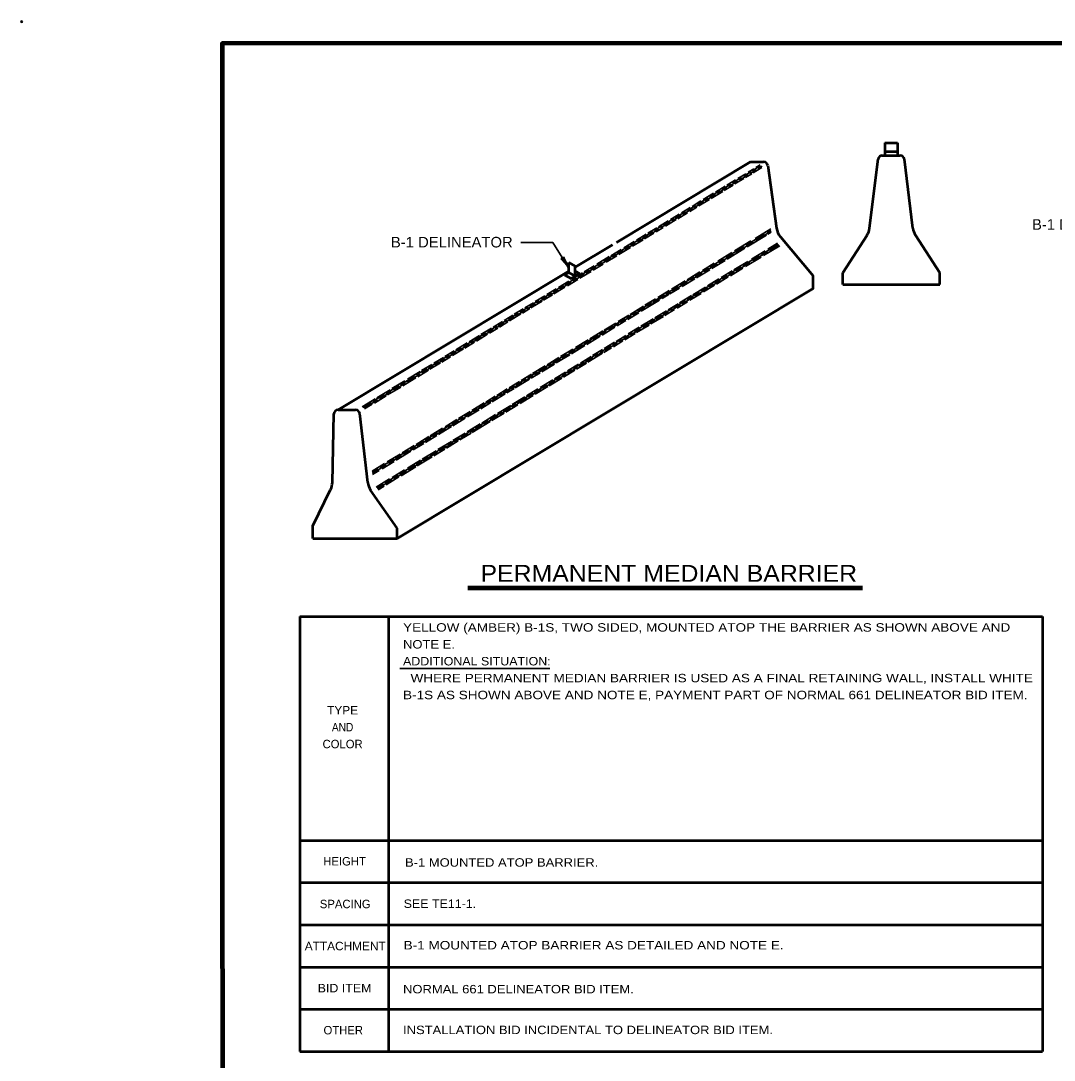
# Model space of a CAD drawing. Extents: x -108 to 748, y -62 to 482.
# Drawn here: x -107.6 to 186.3, y 186.6 to 482 of the extents above; entities that cross this region are included whole.
import ezdxf
from ezdxf.enums import TextEntityAlignment as Align

# ---------------------------------------------------------------- set-up
doc = ezdxf.new("R2010")
doc.units = 0
doc.header["$LTSCALE"] = 0.96
doc.header["$PDMODE"] = 32
doc.header["$PDSIZE"] = 0.48
doc.layers.add('1', color=7, linetype='Continuous', lineweight=35)

msp = doc.modelspace()

# ---------------------------------------------------------------- linework, layer by layer
at = {"layer": '1', "lineweight": 53}
for p, q in [((138.1643, 447.2954), (138.1643, 443.6954)), ((138.1643, 447.2954), (141.7643, 447.2954)), ((141.7643, 447.2954), (141.7643, 443.6954)), ((137.4252, 443.6954), (142.5034, 443.6954)), ((138.1643, 444.8954), (141.7643, 444.8954)), ((61.8513, 419.0096), (99.9095, 441.8772)), ((99.9096, 441.8773), (103.6665, 441.8773)), ((104.8548, 440.8443), (107.3572, 423.0382)), ((133.8159, 423.067), (136.2342, 442.6425)), ((146.1127, 423.067), (143.6944, 442.6425)), ((108.4328, 420.6217), (117.7643, 409.4954)), ((126.1643, 410.3954), (133.0778, 421.0413)), ((153.7643, 410.3954), (146.8508, 421.0413)), ((50.1176, 411.9593), (60.6513, 418.2886)), ((-17.3509, 371.4201), (48.2426, 410.8328)), ((48.2426, 410.481), (48.2426, 413.2935)), ((48.2426, 413.2935), (50.1176, 412.2844)), ((50.1176, 409.4719), (50.1176, 412.2844)), ((50.1176, 410.8637), (51.3131, 410.2131)), ((47.037, 409.7566), (48.2426, 410.481)), ((47.037, 409.7566), (48.9223, 408.7306)), ((48.2426, 410.481), (50.1176, 409.4719)), ((48.9155, 408.7419), (50.1176, 409.4719)), ((50.111, 409.4831), (51.3131, 410.2131)), ((126.1643, 407.0954), (126.1643, 410.3954)), ((153.7643, 407.0954), (153.7643, 410.3954)), ((126.1643, 407.0954), (153.7643, 407.0954)), ((-18.9782, 350.7974), (-18.5506, 370.2465)), ((-17.3509, 371.4201), (-12.3931, 371.4201)), ((-8.9246, 350.8203), (-11.2012, 370.359)), ((-24.5248, 338.4201), (-19.4628, 348.7987)), ((-0.5248, 337.8201), (-8.0888, 348.6226)), ((-24.5248, 334.8201), (-24.5248, 338.4201)), ((-0.5248, 334.8201), (-0.5248, 337.8201)), ((-24.5248, 334.8201), (-0.5248, 334.8201)), ((19.5995, 321.1306), (131.8263, 321.1306)), ((19.5995, 320.5306), (131.8263, 320.5306)), ((-28.1843, 312.6466), (183.0157, 312.6466)), ((-28.1843, 312.6466), (-28.1843, 189.0466)), ((-2.9843, 312.6466), (-2.9843, 189.0466)), ((183.0157, 312.6466), (183.0157, 189.0466)), ((-28.1843, 249.0466), (183.0157, 249.0466)), ((-28.1843, 237.0466), (183.0157, 237.0466)), ((-28.1843, 225.0466), (183.0157, 225.0466)), ((-28.1843, 213.0466), (183.0157, 213.0466)), ((-28.1843, 201.0466), (183.0157, 201.0466)), ((-28.1843, 189.0466), (183.0157, 189.0466))]:
    msp.add_line(p, q, dxfattribs=at)
at = {"layer": '1'}
for p, q in [((100.447, 439.3255), (102.7865, 440.7461)), ((100.6864, 438.7688), (103.1949, 440.2921)), ((101.4501, 440.2856), (102.6864, 441.0363)), ((102.0823, 439.9675), (103.2569, 440.6807)), ((94.8292, 435.9143), (97.3986, 437.4745)), ((96.3804, 437.2072), (98.5845, 438.5456)), ((96.7888, 436.7532), (99.2724, 438.2613)), ((97.9635, 437.8175), (100.1784, 439.1624)), ((98.5655, 437.481), (100.3098, 438.5402)), ((99.2514, 438.9505), (100.935, 439.9728)), ((99.7456, 438.5486), (101.5317, 439.6332)), ((90.0175, 433.3435), (92.7726, 435.0165)), ((90.448, 432.903), (93.211, 434.5807)), ((91.8109, 434.0815), (94.325, 435.6081)), ((92.4742, 433.7823), (95.0159, 435.3257)), ((93.1797, 435.2637), (95.7215, 436.8071)), ((93.7788, 434.9255), (96.2846, 436.447)), ((95.5058, 435.6231), (98.0835, 437.1883)), ((84.7618, 429.8012), (87.8182, 431.6571)), ((86.4554, 431.1805), (89.4472, 432.9972)), ((87.0768, 430.856), (89.9773, 432.6172)), ((88.2613, 431.9261), (91.2377, 433.7334)), ((88.7914, 431.5461), (92.064, 433.5333)), ((80.2847, 427.4335), (82.7702, 428.9427)), ((80.6623, 426.9611), (83.4434, 428.6498)), ((81.9247, 428.0785), (84.3547, 429.554)), ((82.67, 427.8291), (84.6792, 429.0491)), ((83.3039, 429.2668), (85.8369, 430.8049)), ((83.8452, 428.8938), (86.6268, 430.5828)), ((85.2317, 429.3846), (88.2458, 431.2148)), ((75.1694, 423.9765), (78.1835, 425.8067)), ((75.7528, 423.6288), (78.82, 425.4913)), ((77.1991, 425.5599), (79.6766, 427.0643)), ((77.6505, 425.1323), (80.1756, 426.6655)), ((78.5248, 426.014), (81.4672, 427.8007)), ((79.2484, 425.7514), (82.0643, 427.4613)), ((70.7722, 421.6574), (73.26, 423.168)), ((71.3327, 421.296), (73.826, 422.81)), ((72.5412, 422.3806), (74.7223, 423.705)), ((73.0875, 422.0104), (75.1419, 423.2579)), ((73.7436, 423.4617), (76.5486, 425.1649)), ((74.3697, 423.1401), (77.0397, 424.7613)), ((101.2612, 420.1652), (105.7113, 422.8674)), ((104.5574, 421.8156), (105.7568, 422.5439)), ((65.8025, 418.2888), (68.7795, 420.0965)), ((66.3457, 417.9166), (69.4404, 419.7957)), ((67.5145, 419.6793), (70.2484, 421.3394)), ((67.8517, 419.1823), (70.8689, 421.0144)), ((69.2004, 420.352), (72.1203, 422.125)), ((69.8154, 420.0235), (72.4948, 421.6505)), ((98.6652, 418.2378), (103.8392, 421.3795)), ((99.0264, 417.7554), (104.4933, 421.0749)), ((101.467, 419.5882), (105.8022, 422.2206)), ((104.9038, 421.3242), (105.8518, 421.8998)), ((60.18, 415.2257), (63.1346, 417.0198)), ((60.6915, 414.8345), (63.775, 416.7069)), ((62.0321, 415.9994), (65.3897, 418.0382)), ((62.5035, 415.5835), (65.8387, 417.6087)), ((63.9194, 417.4963), (66.8332, 419.2656)), ((64.2933, 417.0216), (67.282, 418.8363)), ((92.9137, 414.7454), (98.0795, 417.8822)), ((93.2939, 414.2745), (98.3617, 417.3517)), ((95.369, 416.5874), (100.0453, 419.4269)), ((95.8027, 416.1487), (100.6616, 419.0991)), ((100.187, 414.2483), (104.1343, 416.6452)), ((103.0233, 415.6196), (107.8486, 418.5495)), ((103.6125, 415.2754), (108.2386, 418.0844)), ((104.8639, 417.0882), (107.6535, 418.7821)), ((105.3775, 416.698), (108.0436, 418.3169)), ((56.2865, 412.8615), (59.7566, 414.9686)), ((56.5808, 412.3384), (60.2111, 414.5427)), ((58.1872, 413.6648), (61.5479, 415.7054)), ((58.8706, 413.3776), (61.9138, 415.2255)), ((88.413, 412.0125), (92.2442, 414.3388)), ((88.9175, 411.6171), (92.7122, 413.9213)), ((90.6431, 413.7178), (94.5899, 416.1143)), ((91.016, 413.2421), (95.1035, 415.7241)), ((97.7465, 412.4154), (102.366, 415.2204)), ((98.5035, 412.1731), (102.9289, 414.8603)), ((100.6403, 413.8215), (104.7885, 416.3403)), ((50.8466, 409.2074), (54.0328, 411.1421)), ((51.4323, 408.8609), (54.6186, 410.7957)), ((52.6802, 410.6717), (55.4774, 412.3702)), ((53.192, 410.2807), (55.9658, 411.965)), ((54.4329, 411.3851), (57.6435, 413.3346)), ((55.2337, 411.1692), (58.038, 412.872)), ((84.228, 409.4713), (88, 411.7617)), ((84.5861, 408.987), (88.3372, 411.2647)), ((86.2624, 411.0577), (89.608, 413.0892)), ((86.7239, 410.6359), (90.4218, 412.8813)), ((91.5912, 409.0289), (94.7518, 410.9481)), ((93.8205, 410.0314), (97.2069, 412.0877)), ((94.2071, 409.5643), (97.7434, 411.7116)), ((95.1897, 411.2139), (99.1686, 413.6299)), ((95.7405, 410.8463), (99.8458, 413.3391)), ((45.294, 406.1867), (48.2694, 407.9934)), ((47.2082, 406.9981), (50.3944, 408.9328)), ((47.8516, 406.6866), (50.8087, 408.4822)), ((49.0189, 408.4485), (52.1735, 410.364)), ((49.4645, 408.0173), (52.6768, 409.9678)), ((77.4419, 405.7018), (81.4008, 408.1057)), ((77.6569, 405.1304), (81.9515, 407.7382)), ((79.993, 406.8997), (83.7865, 409.2032)), ((80.5328, 406.5258), (84.0628, 408.6693)), ((81.9171, 408.4192), (85.5649, 410.6342)), ((82.8379, 408.2763), (86.1119, 410.2643)), ((87.7337, 406.6866), (90.9546, 408.6423)), ((88.2522, 406.2994), (91.4376, 408.2336)), ((89.721, 407.5421), (93.2124, 409.6621)), ((90.2749, 407.1766), (93.6028, 409.1973)), ((91.9393, 408.5382), (95.3027, 410.5805)), ((42.0214, 404.1996), (44.6834, 405.816)), ((42.4976, 403.7869), (45.284, 405.4788)), ((43.7963, 404.9264), (46.7616, 406.727)), ((44.0476, 404.3768), (47.1764, 406.2767)), ((45.7485, 405.7609), (48.9554, 407.7082)), ((72.0898, 401.75), (77.2795, 404.9013)), ((73.5736, 403.3529), (76.8105, 405.3184)), ((75.842, 404.3792), (79.3487, 406.5085)), ((77.0364, 404.4027), (79.753, 406.0523)), ((81.9519, 402.8246), (85.2509, 404.8278)), ((83.5632, 404.1542), (87.1464, 406.33)), ((84.2405, 403.8634), (87.7752, 406.0097)), ((85.9559, 405.2559), (89.3149, 407.2955)), ((86.5878, 404.9378), (89.7161, 406.8374)), ((35.7591, 400.3971), (38.209, 401.8847)), ((37.2143, 400.9297), (39.7912, 402.4944)), ((37.5088, 400.4064), (40.6697, 402.3258)), ((38.7314, 402.2019), (41.4108, 403.8289)), ((39.1707, 401.7667), (42.069, 403.5266)), ((40.4734, 402.9087), (43.3437, 404.6516)), ((41.0674, 402.5672), (43.6718, 404.1486)), ((67.7775, 399.4824), (71.868, 401.9662)), ((68.8669, 399.4421), (74.0775, 402.606)), ((69.9333, 401.1425), (72.9537, 402.9765)), ((72.146, 402.135), (75.4646, 404.1501)), ((74.8228, 403.0586), (76.8053, 404.2624)), ((78.0045, 400.4277), (81.4225, 402.5032)), ((79.0465, 400.3586), (82.0206, 402.1645)), ((79.736, 401.8303), (83.1307, 403.8916)), ((80.495, 401.5891), (83.7231, 403.5492)), ((82.7045, 402.5798), (85.9188, 404.5315)), ((31.0606, 397.193), (33.9002, 398.9173)), ((32.7607, 398.5764), (35.2651, 400.0971)), ((33.1024, 398.0819), (35.8612, 399.7571)), ((34.3824, 399.2101), (36.7537, 400.65)), ((35.0944, 398.9403), (37.1597, 400.1944)), ((36.362, 400.0612), (38.6556, 401.4539)), ((64.705, 397.6168), (67.4235, 399.2675)), ((65.0583, 397.1295), (68.1855, 399.0284)), ((65.6904, 398.5661), (69.48, 400.8672)), ((66.4543, 398.328), (69.9203, 400.4326)), ((70.6396, 400.8694), (71.7795, 401.5616)), ((72.7392, 397.5817), (76.049, 399.5914)), ((73.1238, 397.1132), (76.5039, 399.1657)), ((75.0804, 398.6521), (77.6975, 400.2412)), ((75.5384, 398.2285), (78.3568, 399.9399)), ((76.5346, 399.8863), (79.3473, 401.5942)), ((77.2987, 399.6483), (80.0068, 401.2927)), ((26.7905, 394.9512), (29.3653, 396.5147)), ((27.2937, 394.5548), (29.7925, 396.0721)), ((28.1711, 395.4385), (30.6642, 396.9524)), ((28.5129, 394.944), (30.9751, 396.4391)), ((29.8851, 396.8303), (32.3427, 398.3226)), ((30.2412, 396.3446), (32.7199, 397.8497)), ((31.4358, 396.7188), (34.6621, 398.6778)), ((58.3648, 394.1179), (61.6016, 396.0833)), ((59.592, 394.1611), (62.5114, 395.9338)), ((61.1934, 395.4845), (64.1789, 397.2973)), ((62.0014, 395.2733), (64.5082, 396.7955)), ((62.3044, 396.5101), (65.3405, 398.3537)), ((63.0077, 396.2352), (66.0022, 398.0535)), ((66.8906, 393.6791), (70.9342, 396.1345)), ((68.7803, 395.1778), (72.2624, 397.2922)), ((69.3753, 394.8371), (72.7934, 396.9126)), ((71.1684, 396.2767), (74.6417, 398.3857)), ((71.6202, 395.8493), (75.1522, 397.994)), ((21.4688, 391.3688), (24.6736, 393.3148)), ((23.2906, 392.826), (26.2707, 394.6356)), ((23.7856, 392.4247), (26.8569, 394.2897)), ((25.1807, 393.6227), (27.8031, 395.215)), ((25.6867, 393.2279), (28.0523, 394.6644)), ((54.2941, 391.6461), (57.967, 393.8764)), ((55.1171, 391.4439), (58.9338, 393.7615)), ((56.9907, 392.9325), (60.8255, 395.261)), ((57.7119, 392.6686), (61.3912, 394.9027)), ((63.786, 391.794), (66.3493, 393.3505)), ((64.2474, 391.3724), (67.1663, 393.1448)), ((65.1723, 392.9869), (68.315, 394.8952)), ((65.8404, 392.6906), (68.6852, 394.418)), ((67.5469, 393.3759), (71.1143, 395.5421)), ((16.161, 388.4968), (19.3509, 390.4338)), ((16.7094, 388.128), (19.9497, 390.0955)), ((18.2209, 389.3966), (21.1404, 391.1694)), ((18.7061, 388.9892), (21.4895, 390.6793)), ((19.9313, 390.7862), (22.831, 392.547)), ((20.4874, 390.422), (23.3315, 392.149)), ((21.9742, 390.9736), (25.1538, 392.9043)), ((48.2349, 387.6159), (52.2076, 390.0282)), ((50.1647, 389.1387), (53.8212, 391.359)), ((50.4523, 388.6114), (54.5963, 391.1277)), ((52.5249, 390.2208), (56.5508, 392.6654)), ((53.3809, 390.0387), (57.1613, 392.3342)), ((58.3539, 388.8466), (61.3019, 390.6367)), ((58.5596, 388.2695), (62.0445, 390.3856)), ((60.6637, 389.8981), (63.2988, 391.4982)), ((60.9748, 389.3853), (63.6611, 391.0165)), ((61.7118, 390.8856), (64.4907, 392.573)), ((62.6126, 390.7306), (65.3404, 392.387)), ((12.9997, 386.5772), (15.661, 388.1932)), ((13.4457, 386.1462), (16.1394, 387.7818)), ((14.7027, 387.2603), (17.6957, 389.0777)), ((15.1543, 386.8325), (18.282, 388.7317)), ((43.6218, 384.8147), (47.6237, 387.2447)), ((44.7139, 384.776), (48.5284, 387.0922)), ((45.948, 386.5783), (49.3996, 388.6741)), ((46.3686, 386.1317), (50.035, 388.358)), ((48.991, 387.3731), (52.7973, 389.6844)), ((53.015, 385.2537), (56.654, 387.4634)), ((53.7139, 384.9764), (57.8913, 387.513)), ((55.0509, 386.841), (57.8729, 388.5546)), ((55.7408, 386.5579), (58.1757, 388.0364)), ((57.1111, 387.7409), (60.2867, 389.6691)), ((58.2242, 387.7151), (60.4275, 389.0529)), ((6.4059, 382.5734), (9.3084, 384.3358)), ((8.3477, 383.4015), (11.2063, 385.1373)), ((8.7899, 382.9679), (11.7593, 384.771)), ((9.9054, 384.6983), (12.6216, 386.3476)), ((10.205, 384.1784), (12.98, 385.8634)), ((11.5458, 385.3434), (14.2547, 386.9883)), ((12.1462, 385.0059), (14.6473, 386.5246)), ((39.6711, 382.4158), (43.2918, 384.6143)), ((40.5698, 382.2596), (44.1722, 384.4471)), ((42.0915, 384.2366), (45.4337, 386.266)), ((42.518, 383.7936), (45.8996, 385.8469)), ((47.8633, 382.4766), (51.0274, 384.3979)), ((49.5451, 383.1467), (52.546, 384.9689)), ((50.4497, 382.9943), (53.2659, 384.7043)), ((51.1029, 383.7417), (55.1355, 386.1903)), ((51.5567, 384.7193), (54.6001, 386.5673)), ((2.3295, 379.3962), (5.9325, 381.584)), ((2.394, 380.1373), (5.9531, 382.2985)), ((4.9808, 381.3571), (7.9157, 383.1392)), ((5.3049, 380.8518), (8.3374, 382.6932)), ((6.5082, 381.9336), (9.7118, 383.8789)), ((34.7474, 379.7772), (37.6513, 381.5405)), ((35.3375, 379.4335), (38.1518, 381.1424)), ((36.524, 380.5048), (39.3259, 382.2062)), ((37.6109, 380.4629), (40.0976, 381.9729)), ((37.946, 381.7194), (41.5314, 383.8965)), ((38.4831, 381.3435), (42.1152, 383.549)), ((44.2093, 380.2578), (47.3701, 382.1771)), ((44.7538, 379.8864), (47.4731, 381.5376)), ((46.2664, 381.1558), (49.0701, 382.8583)), ((46.7682, 380.7588), (49.9931, 382.717)), ((47.8785, 381.7838), (50.7792, 383.5452)), ((-3.6894, 376.0925), (-0.0313, 378.3137)), ((-2.0177, 377.4585), (1.6205, 379.6677)), ((-1.5355, 377.0493), (1.7623, 379.0518)), ((0.3939, 378.5719), (4.3776, 380.9908)), ((1.0592, 378.2738), (4.7257, 380.5002)), ((29.5709, 376.2828), (32.8456, 378.2712)), ((31.2841, 377.6742), (34.2111, 379.4515)), ((31.9502, 377.3767), (34.9597, 379.2041)), ((32.9754, 377.6481), (37.1176, 380.1633)), ((33.2693, 378.5285), (36.0241, 380.2013)), ((38.4286, 376.3966), (42.0103, 378.5715)), ((40.1512, 377.7937), (43.7494, 379.9786)), ((40.8741, 377.5306), (44.294, 379.6072)), ((42.5606, 378.9056), (45.8911, 380.9279)), ((42.7151, 378.2977), (46.2389, 380.4374)), ((-7.5424, 373.7529), (-4.241, 375.7576)), ((-7.0311, 373.3613), (-3.71, 375.3779)), ((-6.3708, 374.8152), (-2.5143, 377.1569)), ((-5.5707, 374.599), (-2.3647, 376.5458)), ((-3.2494, 375.6576), (0.4722, 377.9174)), ((24.6323, 373.6351), (27.334, 375.2756)), ((26.4461, 373.6834), (30.194, 375.9592)), ((26.5709, 374.4612), (29.2992, 376.1179)), ((27.7778, 375.5451), (30.7808, 377.3686)), ((28.6921, 375.3983), (31.6621, 377.2017)), ((30.6313, 376.2247), (32.7402, 377.5052)), ((33.5249, 373.419), (38.0873, 376.1894)), ((34.4355, 373.2702), (38.1575, 375.5302)), ((36.2247, 375.4095), (39.4858, 377.3897)), ((36.8013, 375.0575), (40.3442, 377.2088)), ((38.6673, 375.8398), (42.2913, 378.0404)), ((-10.5079, 372.3031), (-6.8313, 374.5356)), ((-10.327, 372.062), (-7.9351, 373.5144)), ((-9.9396, 371.9462), (-6.1541, 374.2448)), ((-9.8182, 371.6689), (-7.6145, 373.007)), ((20.6786, 371.2344), (24.2379, 373.3957)), ((21.1616, 370.8257), (24.6159, 372.9232)), ((22.6179, 372.0608), (26.1371, 374.1977)), ((23.2675, 371.7533), (26.1149, 373.4823)), ((25.0797, 373.2048), (28.0102, 374.9843)), ((28.0162, 370.4252), (31.7713, 372.7053)), ((29.6278, 371.0526), (33.2366, 373.2439)), ((30.3333, 370.7793), (33.7801, 372.8722)), ((32.0962, 372.2005), (36.3045, 374.7558)), ((32.1455, 372.9326), (35.7443, 375.1179)), ((14.9771, 367.4212), (18.1462, 369.3455)), ((16.9162, 368.9498), (20.1853, 370.9348)), ((17.4209, 368.5543), (20.605, 370.4878)), ((18.6913, 369.6765), (22.2766, 371.8535)), ((19.4818, 369.4546), (22.7541, 371.4416)), ((23.4932, 367.6788), (27.4534, 370.0835)), ((24.153, 367.3773), (28.1397, 369.7981)), ((25.9158, 368.7986), (29.2106, 370.7992)), ((26.3832, 368.3807), (29.8931, 370.5119)), ((28.6466, 370.1059), (31.722, 371.9733)), ((11.1845, 364.4164), (14.8828, 366.6621)), ((11.2893, 365.1819), (14.5112, 367.1383)), ((13.0642, 366.6108), (16.455, 368.6697)), ((13.8386, 366.3791), (16.9068, 368.2422)), ((15.3015, 366.9163), (18.8357, 369.0623)), ((19.3784, 365.1802), (23.0795, 367.4276)), ((20.1849, 364.9678), (23.5005, 366.9811)), ((20.751, 364.9607), (25.8735, 368.0711)), ((21.638, 366.2011), (25.3099, 368.4307)), ((4.8509, 361.6236), (8.4435, 363.8051)), ((5.1755, 361.1187), (9.0114, 363.4479)), ((7.3741, 362.8045), (10.9129, 364.9533)), ((7.5127, 362.1868), (10.7233, 364.1364)), ((8.8359, 364.0434), (12.3907, 366.2019)), ((9.499, 363.744), (13.3085, 366.0572)), ((13.8476, 361.4707), (17.1487, 363.4752)), ((15.2774, 362.69), (18.8012, 364.8297)), ((15.7775, 362.2916), (19.6501, 364.6431)), ((17.2978, 362.8639), (20.4793, 364.7957)), ((17.6835, 363.7999), (21.3498, 366.0262)), ((0.8716, 359.2073), (4.268, 361.2697)), ((1.2706, 358.7476), (4.7406, 360.8546)), ((3.1665, 360.2496), (6.9392, 362.5405)), ((3.989, 360.0471), (7.0308, 361.8941)), ((8.8515, 358.437), (13.2647, 361.1168)), ((11.0341, 360.1134), (14.8747, 362.4454)), ((11.5067, 359.6983), (15.3162, 362.0115)), ((13.4675, 360.5381), (16.8319, 362.581)), ((-3.3453, 356.6467), (0.2783, 358.847)), ((-2.9519, 356.1836), (0.7349, 358.4223)), ((-1.0722, 357.6758), (2.6892, 359.9598)), ((-0.843, 357.1131), (3.3533, 359.6611)), ((4.8458, 356.0047), (8.2951, 358.0991)), ((5.1589, 355.493), (9.3666, 358.0479)), ((6.5614, 357.3975), (10.5303, 359.8075)), ((6.9284, 356.9183), (10.9606, 359.3667)), ((9.8542, 358.344), (13.0384, 360.2775)), ((-7.6515, 354.0319), (-4.1782, 356.1409)), ((-7.6133, 353.704), (-6.0164, 354.6736)), ((-7.5751, 353.3763), (-3.6575, 355.7551)), ((-5.4382, 355.0247), (-1.5174, 357.4055)), ((-4.8487, 354.6808), (-1.4419, 356.7494)), ((0.1082, 353.1279), (4.5223, 355.8082)), ((0.5703, 352.7067), (4.7355, 355.2358)), ((2.3916, 354.8655), (6.0738, 357.1014)), ((2.6416, 354.3153), (6.5096, 356.664)), ((-7.5369, 353.0485), (-5.6174, 354.214)), ((-6.4909, 349.472), (-2.7007, 351.7734)), ((-3.9503, 350.6635), (-0.3313, 352.861)), ((-3.6259, 350.1587), (-0.0229, 352.3465)), ((-1.9962, 352.2012), (1.5493, 354.3541)), ((-1.4273, 351.8446), (2.1172, 353.9969)), ((-6.3184, 349.2256), (-4.4804, 350.3417)), ((-6.146, 348.9794), (-2.0159, 351.4873)), ((-5.9736, 348.7331), (-4.2512, 349.779)), ((0.1914, 297.9012), (42.8324, 297.9012))]:
    msp.add_line(p, q, dxfattribs=at)
at = {"layer": '1', "lineweight": 158}
msp.add_lwpolyline([(741.3556, 475.6751), (-50.3444, 475.5751), (-50.2444, -50.4249)], dxfattribs=at)
at = {"layer": '1'}
msp.add_lwpolyline([(34.5988, 418.9874), (43.6799, 418.9874), (48.2426, 411.715)], dxfattribs=at)
at = {"layer": '1', "lineweight": 53}
msp.add_lwpolyline([(-0.5248, 334.8201), (117.7643, 405.8954), (117.7643, 409.4954)], dxfattribs=at)
for centre, radius, start, end in [((137.4252, 442.4954), 1.2, 90, 172.95699), ((142.5034, 442.4954), 1.2, 7.04303, 90), ((103.6665, 440.6773), 1.2, 8.00018, 90), ((112.1105, 423.7062), 4.8, 188.00017, 219.98679), ((129.0521, 423.6555), 4.8, 327.00063, 352.95779), ((150.8765, 423.6555), 4.8, 187.04242, 212.99913), ((-17.3509, 370.2201), 1.2, 90, 178.73944), ((-12.3931, 370.2201), 1.2, 6.64453, 90), ((-23.777, 350.9029), 4.8, 333.99969, 358.74001), ((-4.1569, 351.3757), 4.8, 186.64528, 214.99909)]:
    msp.add_arc(centre, radius, start, end, dxfattribs=at)
at = {"layer": '1', "lineweight": 40}
for centre, major_axis, ratio, start_param, end_param in [((47.2658, 412.648), (1.2976, -1.7156), 0.122415, 0.89635335, 3.14159265), ((47.7431, 412.9889), (0.9416, -1.8975), 0.07063, 3.14071475, 5.41810995)]:
    msp.add_ellipse(centre, major_axis=major_axis, ratio=ratio, start_param=start_param, end_param=end_param, dxfattribs=at)
at = {"layer": '1'}
msp.add_point((-107.3444, 481.7751), dxfattribs=at)

# ---------------------------------------------------------------- texts
for s, height, width, p in [('B-1 DELINEATOR', 3, 1.05, (179.9893, 422.6259)), ('PERMANENT MEDIAN BARRIER', 4.8, 1.1, (23.1517, 322.5519)), ('YELLOW (AMBER) B-1S, TWO SIDED, MOUNTED ATOP THE BARRIER AS SHOWN ABOVE AND', 2.4, 1.2, (1.1247, 308.3809)), ('NOTE E.', 2.4, 1.15, (1.1247, 303.5809)), ('ADDITIONAL SITUATION:', 2.4, 1.1, (1.1247, 298.7809)), ('  WHERE PERMANENT MEDIAN BARRIER IS USED AS A FINAL RETAINING WALL, INSTALL WHITE', 2.4, 1.2, (1.1247, 293.9809)), ('B-1S AS SHOWN ABOVE AND NOTE E, PAYMENT PART OF NORMAL 661 DELINEATOR BID ITEM.', 2.4, 1.2, (1.1247, 289.1809)), ('B-1 MOUNTED ATOP BARRIER.', 2.4, 1.15, (1.6897, 241.5733)), ('SEE TE11-1.', 2.4, 1.1, (1.3121, 229.852)), ('B-1 MOUNTED ATOP BARRIER AS DETAILED AND NOTE E.', 2.4, 1.2, (1.2965, 218.0503)), ('NORMAL 661 DELINEATOR BID ITEM.', 2.4, 1.15, (1.1253, 205.5621)), ('INSTALLATION BID INCIDENTAL TO DELINEATOR BID ITEM.', 2.4, 1.15, (1.1253, 193.9777))]:
    msp.add_text(s, height=height, dxfattribs=dict(at, width=width)).set_placement(p)
for s, height, width, p in [('B-1 DELINEATOR', 3, 1.05, (14.9931, 417.591)), ('TYPE', 2.4, 1.05, (-16.0588, 284.8345)), ('AND', 2.4, 0.9, (-16.0588, 280.0345)), ('ATTACHMENT', 2.4, 1.05, (-15.3119, 217.815)), ('BID ITEM', 2.4, 1.1, (-15.4987, 205.8569))]:
    msp.add_text(s, height=height, dxfattribs=dict(at, width=width)).set_placement(p, align=Align.CENTER)
for s, p in [('COLOR', (-16.0589, 275.2345)), ('HEIGHT', (-15.4987, 241.9181)), ('SPACING', (-15.3118, 229.7731)), ('OTHER', (-15.8722, 193.8987))]:
    msp.add_text(s, height=2.4, dxfattribs=at).set_placement(p, align=Align.CENTER)

doc.saveas('drawing.dxf')
